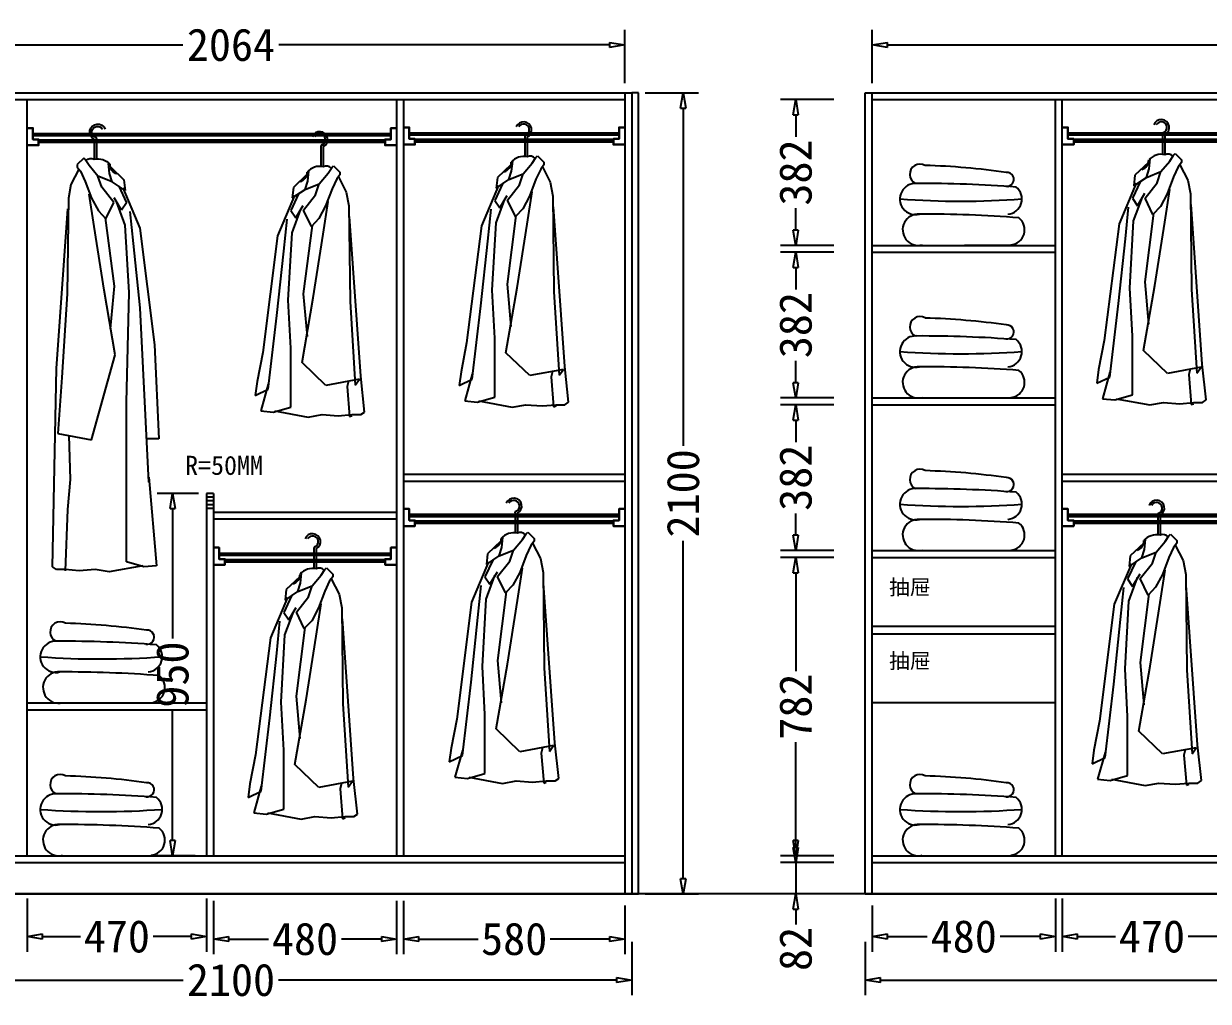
# Model space of a CAD drawing. Header units: millimetres. Extents: x 304407 to 361076, y -1262425 to -1203358.
# Drawn here: x 337509 to 340612, y -1229187 to -1226624 of the extents above; entities that cross this region are included whole.
import ezdxf

# ---------------------------------------------------------------- set-up
doc = ezdxf.new("R2010")
doc.units = ezdxf.units.MM
doc.header["$LTSCALE"] = 20
doc.layers.get('Defpoints').update_dxf_attribs({"color": 250})
for name, color, linetype in [('8', 8, 'Continuous'), ('LAYER10', 11, 'Continuous'), ('LAYER8', 11, 'Continuous'), ('图层3', 4, 'Continuous'), ('墙体', 40, 'Continuous')]:
    doc.layers.add(name, color=color, linetype=linetype)
doc.styles.get("Standard").update_dxf_attribs({"font": 'SimSun.ttf', "height": 85})
doc.styles.add('text', font='SimSun.ttf', dxfattribs={"height": 85})
doc.dimstyles.new('周文晶', dxfattribs={"dimtxt": 70, "dimasz": 40, "dimexe": 40, "dimexo": 30, "dimgap": 10, "dimtad": 0, "dimdec": 0, "dimtxsty": 'Standard', "dimblk": 'CLOSEDBLANK', "dimcen": 200, "dimclrd": 256, "dimclre": 256, "dimadec": 0, "dimazin": 0, "dimtfac": 1, "dimtdec": 0, "dimtmove": 0, "dimatfit": 3, "dimldrblk": 'CLOSEDBLANK', "dimfxl": 100, "dimfxlon": 1, "dimarcsym": 0})

# ---------------------------------------------------------------- blocks, each defined once
blk = doc.blocks.new('_ClosedBlank')
at = {"color": 0, "linetype": 'ByBlock', "lineweight": -2}
for p, q in [((-1, 0.167), (0, 0)), ((-1, 0.167), (-1, -0.167)), ((0, 0), (-1, -0.167))]:
    blk.add_line(p, q, dxfattribs=at)
blk = doc.blocks.new('*D1010')
at = {"lineweight": -2, "transparency": 16777216}
for p, q in [((337517.7, -1228917.2), (337517.7, -1229057.2)), ((337987.7, -1228917.2), (337987.7, -1229057.2)), ((337557.7, -1229017.2), (337657.2, -1229017.2)), ((337947.7, -1229017.2), (337848.1, -1229017.2))]:
    blk.add_line(p, q, dxfattribs=at)
at = {"layer": 'Defpoints', "color": 0, "transparency": 16777216}
for p in [(337517.7, -1226823.6), (337987.7, -1228805.6), (337987.7, -1229017.2)]:
    blk.add_point(p, dxfattribs=at)
at = {"lineweight": -2, "transparency": 16777216, "xscale": 40, "yscale": 40, "zscale": 40, "rotation": 180}
blk.add_blockref('_ClosedBlank', (337517.7, -1229017.2), dxfattribs=at)
at = {"lineweight": -2, "transparency": 16777216, "xscale": 40, "yscale": 40, "zscale": 40}
blk.add_blockref('_ClosedBlank', (337987.7, -1229017.2), dxfattribs=at)
at = {"color": 0, "transparency": 16777216, "insert": (337752.7, -1229017.2), "char_height": 85, "attachment_point": 5}
blk.add_mtext('470', dxfattribs=at)
blk = doc.blocks.new('*D1011')
at = {"lineweight": -2, "transparency": 16777216}
for p, q in [((337019.7, -1226780.2), (337019.7, -1226640.2)), ((339083.7, -1226780.2), (339083.7, -1226640.2)), ((337059.7, -1226680.2), (337926, -1226680.2)), ((339043.7, -1226680.2), (338177.4, -1226680.2))]:
    blk.add_line(p, q, dxfattribs=at)
at = {"layer": 'Defpoints', "color": 0, "transparency": 16777216}
for p in [(339083.7, -1226680.2), (337019.7, -1226823.6), (339083.7, -1226823.6)]:
    blk.add_point(p, dxfattribs=at)
at = {"lineweight": -2, "transparency": 16777216, "xscale": 40, "yscale": 40, "zscale": 40, "rotation": 180}
blk.add_blockref('_ClosedBlank', (337019.7, -1226680.2), dxfattribs=at)
at = {"lineweight": -2, "transparency": 16777216, "xscale": 40, "yscale": 40, "zscale": 40}
blk.add_blockref('_ClosedBlank', (339083.7, -1226680.2), dxfattribs=at)
at = {"color": 0, "transparency": 16777216, "insert": (338051.7, -1226680.2), "char_height": 85, "attachment_point": 5}
blk.add_mtext('2064', dxfattribs=at)
blk = doc.blocks.new('*D1012')
at = {"lineweight": -2, "transparency": 16777216}
for p, q in [((337001.7, -1229031.3), (337001.7, -1229171.3)), ((339101.7, -1229031.3), (339101.7, -1229171.3)), ((337041.7, -1229131.3), (337926.9, -1229131.3)), ((339061.7, -1229131.3), (338176.4, -1229131.3))]:
    blk.add_line(p, q, dxfattribs=at)
at = {"layer": 'Defpoints', "color": 0, "transparency": 16777216}
for p in [(337001.7, -1228905.6), (339101.7, -1228905.6), (339101.7, -1229131.3)]:
    blk.add_point(p, dxfattribs=at)
at = {"lineweight": -2, "transparency": 16777216, "xscale": 40, "yscale": 40, "zscale": 40, "rotation": 180}
blk.add_blockref('_ClosedBlank', (337001.7, -1229131.3), dxfattribs=at)
at = {"lineweight": -2, "transparency": 16777216, "xscale": 40, "yscale": 40, "zscale": 40}
blk.add_blockref('_ClosedBlank', (339101.7, -1229131.3), dxfattribs=at)
at = {"color": 0, "transparency": 16777216, "insert": (338051.7, -1229131.3), "char_height": 85, "attachment_point": 5}
blk.add_mtext('2100', dxfattribs=at)
blk = doc.blocks.new('*D1018')
at = {"lineweight": -2, "transparency": 16777216}
for p, q in [((339136.5, -1226805.6), (339276.5, -1226805.6)), ((339236.5, -1226845.6), (339236.5, -1227730.9)), ((339236.5, -1228865.6), (339236.5, -1227980.4)), ((339136.5, -1228905.6), (339276.5, -1228905.6))]:
    blk.add_line(p, q, dxfattribs=at)
at = {"layer": 'Defpoints', "color": 0, "transparency": 16777216}
for p in [(339101.7, -1226805.6), (339236.5, -1226805.6), (339101.7, -1228905.6)]:
    blk.add_point(p, dxfattribs=at)
at = {"lineweight": -2, "transparency": 16777216, "xscale": 40, "yscale": 40, "zscale": 40}
for p, rotation in [((339236.5, -1226805.6), 90), ((339236.5, -1228905.6), 270)]:
    blk.add_blockref('_ClosedBlank', p, dxfattribs=dict(at, rotation=rotation))
at = {"color": 0, "transparency": 16777216, "insert": (339236.5, -1227855.6), "char_height": 85, "attachment_point": 5, "rotation": 90}
blk.add_mtext('2100', dxfattribs=at)
blk = doc.blocks.new('*D1019')
at = {"lineweight": -2, "transparency": 16777216}
for p, q in [((338503.7, -1228923.8), (338503.7, -1229063.8)), ((339083.7, -1228935.6), (339083.7, -1229063.8)), ((338543.7, -1229023.8), (338699.6, -1229023.8)), ((339043.7, -1229023.8), (338887.7, -1229023.8))]:
    blk.add_line(p, q, dxfattribs=at)
at = {"layer": 'Defpoints', "color": 0, "transparency": 16777216}
for p in [(338503.7, -1228805.6), (339083.7, -1228905.6), (339083.7, -1229023.8)]:
    blk.add_point(p, dxfattribs=at)
at = {"lineweight": -2, "transparency": 16777216, "xscale": 40, "yscale": 40, "zscale": 40, "rotation": 180}
blk.add_blockref('_ClosedBlank', (338503.7, -1229023.8), dxfattribs=at)
at = {"lineweight": -2, "transparency": 16777216, "xscale": 40, "yscale": 40, "zscale": 40}
blk.add_blockref('_ClosedBlank', (339083.7, -1229023.8), dxfattribs=at)
at = {"color": 0, "transparency": 16777216, "insert": (338793.7, -1229023.8), "char_height": 85, "attachment_point": 5}
blk.add_mtext('580', dxfattribs=at)
blk = doc.blocks.new('*D1020')
at = {"lineweight": -2, "transparency": 16777216}
for p, q in [((337966.7, -1227855.6), (337858.7, -1227855.6)), ((337898.7, -1227895.6), (337898.7, -1228235.6)), ((337898.7, -1228765.6), (337898.7, -1228425.6)), ((337957.7, -1228805.6), (337858.7, -1228805.6))]:
    blk.add_line(p, q, dxfattribs=at)
at = {"layer": 'Defpoints', "color": 0, "transparency": 16777216}
for p in [(337996.7, -1227855.6), (337898.7, -1228805.6), (337987.7, -1228805.6)]:
    blk.add_point(p, dxfattribs=at)
at = {"lineweight": -2, "transparency": 16777216, "xscale": 40, "yscale": 40, "zscale": 40}
for p, rotation in [((337898.7, -1227855.6), 90), ((337898.7, -1228805.6), 270)]:
    blk.add_blockref('_ClosedBlank', p, dxfattribs=dict(at, rotation=rotation))
at = {"color": 0, "transparency": 16777216, "insert": (337898.7, -1228330.6), "char_height": 85, "attachment_point": 5, "rotation": 90}
blk.add_mtext('950', dxfattribs=at)
blk = doc.blocks.new('*D1021')
at = {"lineweight": -2, "transparency": 16777216}
for p, q in [((338005.7, -1228923.8), (338005.7, -1229063.8)), ((338485.7, -1228923.8), (338485.7, -1229063.8)), ((338045.7, -1229023.8), (338150.2, -1229023.8)), ((338445.7, -1229023.8), (338341.1, -1229023.8))]:
    blk.add_line(p, q, dxfattribs=at)
at = {"layer": 'Defpoints', "color": 0, "transparency": 16777216}
for p in [(338005.7, -1228805.6), (338485.7, -1228805.6), (338485.7, -1229023.8)]:
    blk.add_point(p, dxfattribs=at)
at = {"lineweight": -2, "transparency": 16777216, "xscale": 40, "yscale": 40, "zscale": 40, "rotation": 180}
blk.add_blockref('_ClosedBlank', (338005.7, -1229023.8), dxfattribs=at)
at = {"lineweight": -2, "transparency": 16777216, "xscale": 40, "yscale": 40, "zscale": 40}
blk.add_blockref('_ClosedBlank', (338485.7, -1229023.8), dxfattribs=at)
at = {"color": 0, "transparency": 16777216, "insert": (338245.7, -1229023.8), "char_height": 85, "attachment_point": 5}
blk.add_mtext('480', dxfattribs=at)
blk = doc.blocks.new('*D1022')
at = {"lineweight": -2, "transparency": 16777216}
for p, q in [((340211.6, -1228917.2), (340211.6, -1229057.2)), ((339731.6, -1228935.6), (339731.6, -1229057.2)), ((339771.6, -1229017.2), (339876.1, -1229017.2)), ((340171.6, -1229017.2), (340067, -1229017.2))]:
    blk.add_line(p, q, dxfattribs=at)
at = {"layer": 'Defpoints', "color": 0, "transparency": 16777216}
for p in [(340211.6, -1228805.6), (339731.6, -1228905.6), (340211.6, -1229017.2)]:
    blk.add_point(p, dxfattribs=at)
at = {"lineweight": -2, "transparency": 16777216, "xscale": 40, "yscale": 40, "zscale": 40, "rotation": 180}
blk.add_blockref('_ClosedBlank', (339731.6, -1229017.2), dxfattribs=at)
at = {"lineweight": -2, "transparency": 16777216, "xscale": 40, "yscale": 40, "zscale": 40}
blk.add_blockref('_ClosedBlank', (340211.6, -1229017.2), dxfattribs=at)
at = {"color": 0, "transparency": 16777216, "insert": (339971.6, -1229017.2), "char_height": 85, "attachment_point": 5}
blk.add_mtext('480', dxfattribs=at)
blk = doc.blocks.new('*D1024')
at = {"lineweight": -2, "transparency": 16777216}
for p, q in [((339731.6, -1226780.2), (339731.6, -1226640.2)), ((341895.6, -1226780.2), (341895.6, -1226640.2)), ((339771.6, -1226680.2), (340687.9, -1226680.2)), ((341855.6, -1226680.2), (340939.3, -1226680.2))]:
    blk.add_line(p, q, dxfattribs=at)
at = {"layer": 'Defpoints', "color": 0, "transparency": 16777216}
for p in [(341895.6, -1226680.2), (339731.6, -1226823.6), (341895.6, -1226823.6)]:
    blk.add_point(p, dxfattribs=at)
at = {"lineweight": -2, "transparency": 16777216, "xscale": 40, "yscale": 40, "zscale": 40, "rotation": 180}
blk.add_blockref('_ClosedBlank', (339731.6, -1226680.2), dxfattribs=at)
at = {"lineweight": -2, "transparency": 16777216, "xscale": 40, "yscale": 40, "zscale": 40}
blk.add_blockref('_ClosedBlank', (341895.6, -1226680.2), dxfattribs=at)
at = {"color": 0, "transparency": 16777216, "insert": (340813.6, -1226680.2), "char_height": 85, "attachment_point": 5}
blk.add_mtext('2164', dxfattribs=at)
blk = doc.blocks.new('*D1025')
at = {"lineweight": -2, "transparency": 16777216}
for p, q in [((339713.6, -1229031.3), (339713.6, -1229171.3)), ((341913.6, -1229031.3), (341913.6, -1229171.3)), ((339753.6, -1229131.3), (340688.8, -1229131.3)), ((341873.6, -1229131.3), (340938.3, -1229131.3))]:
    blk.add_line(p, q, dxfattribs=at)
at = {"layer": 'Defpoints', "color": 0, "transparency": 16777216}
for p in [(339713.6, -1228905.6), (341913.6, -1228905.6), (341913.6, -1229131.3)]:
    blk.add_point(p, dxfattribs=at)
at = {"lineweight": -2, "transparency": 16777216, "xscale": 40, "yscale": 40, "zscale": 40, "rotation": 180}
blk.add_blockref('_ClosedBlank', (339713.6, -1229131.3), dxfattribs=at)
at = {"lineweight": -2, "transparency": 16777216, "xscale": 40, "yscale": 40, "zscale": 40}
blk.add_blockref('_ClosedBlank', (341913.6, -1229131.3), dxfattribs=at)
at = {"color": 0, "transparency": 16777216, "insert": (340813.6, -1229131.3), "char_height": 85, "attachment_point": 5}
blk.add_mtext('2200', dxfattribs=at)
blk = doc.blocks.new('*D1029')
at = {"lineweight": -2, "transparency": 16777216}
for p, q in [((339531.3, -1228783.6), (339531.3, -1228743.6)), ((339631.3, -1228823.6), (339491.3, -1228823.6)), ((339531.3, -1228823.6), (339531.3, -1228905.6)), ((339631.3, -1228905.6), (339491.3, -1228905.6)), ((339531.3, -1228945.6), (339531.3, -1228985.6))]:
    blk.add_line(p, q, dxfattribs=at)
at = {"layer": 'Defpoints', "color": 0, "transparency": 16777216}
for p in [(339531.3, -1228823.6), (339731.6, -1228823.6), (339713.6, -1228905.6)]:
    blk.add_point(p, dxfattribs=at)
at = {"lineweight": -2, "transparency": 16777216, "xscale": 40, "yscale": 40, "zscale": 40}
for p, rotation in [((339531.3, -1228823.6), 270), ((339531.3, -1228905.6), 90)]:
    blk.add_blockref('_ClosedBlank', p, dxfattribs=dict(at, rotation=rotation))
at = {"color": 0, "transparency": 16777216, "insert": (339531.3, -1229049.7), "char_height": 85, "attachment_point": 5, "rotation": 90}
blk.add_mtext('82', dxfattribs=at)
blk = doc.blocks.new('*D1030')
at = {"lineweight": -2, "transparency": 16777216}
for p, q in [((339631.3, -1228023.6), (339491.3, -1228023.6)), ((339531.3, -1228063.6), (339531.3, -1228321.5)), ((339531.3, -1228765.6), (339531.3, -1228507.7)), ((339631.3, -1228805.6), (339491.3, -1228805.6))]:
    blk.add_line(p, q, dxfattribs=at)
at = {"layer": 'Defpoints', "color": 0, "transparency": 16777216}
for p in [(339531.3, -1228023.6), (339731.6, -1228023.6), (339731.6, -1228805.6)]:
    blk.add_point(p, dxfattribs=at)
at = {"lineweight": -2, "transparency": 16777216, "xscale": 40, "yscale": 40, "zscale": 40}
for p, rotation in [((339531.3, -1228023.6), 90), ((339531.3, -1228805.6), 270)]:
    blk.add_blockref('_ClosedBlank', p, dxfattribs=dict(at, rotation=rotation))
at = {"color": 0, "transparency": 16777216, "insert": (339531.3, -1228414.6), "char_height": 85, "attachment_point": 5, "rotation": 90}
blk.add_mtext('782', dxfattribs=at)
blk = doc.blocks.new('*D1031')
at = {"lineweight": -2, "transparency": 16777216}
for p, q in [((339631.3, -1227623.6), (339491.3, -1227623.6)), ((339531.3, -1227663.6), (339531.3, -1227721.3)), ((339531.3, -1227965.6), (339531.3, -1227908)), ((339631.3, -1228005.6), (339491.3, -1228005.6))]:
    blk.add_line(p, q, dxfattribs=at)
at = {"layer": 'Defpoints', "color": 0, "transparency": 16777216}
for p in [(339531.3, -1227623.6), (339731.6, -1227623.6), (339731.6, -1228005.6)]:
    blk.add_point(p, dxfattribs=at)
at = {"lineweight": -2, "transparency": 16777216, "xscale": 40, "yscale": 40, "zscale": 40}
for p, rotation in [((339531.3, -1227623.6), 90), ((339531.3, -1228005.6), 270)]:
    blk.add_blockref('_ClosedBlank', p, dxfattribs=dict(at, rotation=rotation))
at = {"color": 0, "transparency": 16777216, "insert": (339531.3, -1227814.6), "char_height": 85, "attachment_point": 5, "rotation": 90}
blk.add_mtext('382', dxfattribs=at)
blk = doc.blocks.new('*D1032')
at = {"lineweight": -2, "transparency": 16777216}
for p, q in [((339631.3, -1227223.6), (339491.3, -1227223.6)), ((339531.3, -1227263.6), (339531.3, -1227321.3)), ((339531.3, -1227565.6), (339531.3, -1227508)), ((339631.3, -1227605.6), (339491.3, -1227605.6))]:
    blk.add_line(p, q, dxfattribs=at)
at = {"layer": 'Defpoints', "color": 0, "transparency": 16777216}
for p in [(339531.3, -1227223.6), (339731.6, -1227223.6), (339731.6, -1227605.6)]:
    blk.add_point(p, dxfattribs=at)
at = {"lineweight": -2, "transparency": 16777216, "xscale": 40, "yscale": 40, "zscale": 40}
for p, rotation in [((339531.3, -1227223.6), 90), ((339531.3, -1227605.6), 270)]:
    blk.add_blockref('_ClosedBlank', p, dxfattribs=dict(at, rotation=rotation))
at = {"color": 0, "transparency": 16777216, "insert": (339531.3, -1227414.6), "char_height": 85, "attachment_point": 5, "rotation": 90}
blk.add_mtext('382', dxfattribs=at)
blk = doc.blocks.new('*D1033')
at = {"lineweight": -2, "transparency": 16777216}
for p, q in [((339631.3, -1226823.6), (339491.3, -1226823.6)), ((339531.3, -1226863.6), (339531.3, -1226921.3)), ((339531.3, -1227165.6), (339531.3, -1227108)), ((339631.3, -1227205.6), (339491.3, -1227205.6))]:
    blk.add_line(p, q, dxfattribs=at)
at = {"layer": 'Defpoints', "color": 0, "transparency": 16777216}
for p in [(339531.3, -1226823.6), (339731.6, -1226823.6), (339731.6, -1227205.6)]:
    blk.add_point(p, dxfattribs=at)
at = {"lineweight": -2, "transparency": 16777216, "xscale": 40, "yscale": 40, "zscale": 40}
for p, rotation in [((339531.3, -1226823.6), 90), ((339531.3, -1227205.6), 270)]:
    blk.add_blockref('_ClosedBlank', p, dxfattribs=dict(at, rotation=rotation))
at = {"color": 0, "transparency": 16777216, "insert": (339531.3, -1227014.6), "char_height": 85, "attachment_point": 5, "rotation": 90}
blk.add_mtext('382', dxfattribs=at)
blk = doc.blocks.new('*D1168')
at = {"lineweight": -2, "transparency": 16777216}
for p, q in [((340229.6, -1228917.2), (340229.6, -1229057.2)), ((340699.6, -1228917.2), (340699.6, -1229057.2)), ((340269.6, -1229017.2), (340369.1, -1229017.2)), ((340659.6, -1229017.2), (340560, -1229017.2))]:
    blk.add_line(p, q, dxfattribs=at)
at = {"layer": 'Defpoints', "color": 0, "transparency": 16777216}
for p in [(340229.6, -1228805.6), (340699.6, -1228805.6), (340699.6, -1229017.2)]:
    blk.add_point(p, dxfattribs=at)
at = {"lineweight": -2, "transparency": 16777216, "xscale": 40, "yscale": 40, "zscale": 40, "rotation": 180}
blk.add_blockref('_ClosedBlank', (340229.6, -1229017.2), dxfattribs=at)
at = {"lineweight": -2, "transparency": 16777216, "xscale": 40, "yscale": 40, "zscale": 40}
blk.add_blockref('_ClosedBlank', (340699.6, -1229017.2), dxfattribs=at)
at = {"color": 0, "transparency": 16777216, "insert": (340464.6, -1229017.2), "char_height": 85, "attachment_point": 5}
blk.add_mtext('470', dxfattribs=at)
blk = doc.blocks.new('A$C1C5764E0')
at = {"layer": '8'}
for p, q in [((172.3, 708.4), (172.3, 657.4)), ((178.3, 708.4), (178.3, 657.4)), ((191.5, 639.3), (201.2, 654.6)), ((201.2, 654.6), (205.3, 658.7)), ((205.3, 658.7), (222, 642.1)), ((135.3, 635.3), (99.9, 601.9)), ((137.4, 618.5), (140.1, 644.9)), ((167.9, 611.6), (191.5, 639.3)), ((213.6, 624.1), (201.2, 597.8)), ((222, 635.2), (213.6, 624.1)), ((217.8, 629.6), (238.6, 589.4)), ((222, 642.1), (222, 635.2)), ((99.9, 601.9), (97.1, 574.2)), ((97.1, 574.2), (130.4, 596.4)), ((130.4, 596.4), (137.4, 618.5)), ((130.4, 596.4), (167.9, 611.6)), ((158.2, 582.5), (167.9, 611.6)), ((201.2, 597.8), (184.5, 553.4)), ((103, 580.9), (58.4, 475.1)), ((113.7, 585.2), (93.2, 541.7)), ((126.3, 542.3), (158.2, 582.5)), ((178.3, 479.5), (191.3, 564.6)), ((238.6, 589.4), (245.5, 553.4)), ((93.2, 541.7), (106.3, 522.1)), ((96.5, 482.8), (119.4, 544.9)), ((106.3, 522.1), (125.9, 554.7)), ((147.1, 499.3), (126.3, 542.3)), ((184.5, 553.4), (166.5, 520.1)), ((245.5, 553.4), (248.3, 302.5)), ((75, 435), (83.4, 518.8)), ((148.8, 502.4), (125.9, 322.6)), ((166.5, 520.1), (147.1, 499.3)), ((276.4, 106.8), (247, 525.3)), ((58.4, 475.1), (19.5, 168.8)), ((86.6, 306.3), (96.5, 482.8)), ((152.1, 312.8), (178.3, 479.5)), ((57, 265.8), (75, 435)), ((122.6, 142.8), (152.1, 312.8)), ((125.9, 322.6), (135.7, 211.4)), ((93.2, 180.9), (86.6, 306.3)), ((248.3, 302.5), (262.2, 83.5)), ((34.3, 73.1), (57, 265.8)), ((19.5, 168.8), (4.8, 92.7)), ((93.2, 26.2), (93.2, 180.9)), ((184.8, 82.8), (122.6, 142.8)), ((273.1, 99.1), (184.8, 82.8)), ((244.2, 93.8), (240.9, 79.6)), ((262.2, 83.5), (273.1, 99.1)), ((286.7, 13.1), (276.4, 106.8)), ((4.8, 92.7), (0, 56.7)), ((0, 56.7), (34.3, 73.1)), ((34.3, 86.2), (14.7, 16.3)), ((240.9, 79.6), (247.4, 1.1)), ((14.7, 16.3), (47.4, 13.1)), ((47.4, 13.1), (93.2, 26.2)), ((50.7, 16.3), (139, 0)), ((139, 0), (175, 6.5)), ((175, 6.5), (217.5, 3.3)), ((217.5, 3.3), (253.5, 6.5)), ((247.4, 1.1), (254, 3.3)), ((253.5, 6.5), (276.9, 6.5)), ((276.9, 6.5), (286.7, 13.1))]:
    blk.add_line(p, q, dxfattribs=at)
for centre, radius, start, end in [((168.9, 727.1), 20.9, 296.6338, 159.5285), ((168.9, 727.1), 14.9, 296.6338, 150.6175), ((175.9, 709.9), 3.91, 94.6712, 201.9626), ((168.9, 613.1), 43.9, 77.6993, 138.5966), ((186.2, 639.8), 18, 42.48, 116.3392), ((110.9, 641.2), 25.1, 286.2636, 2.0248)]:
    blk.add_arc(centre, radius, start, end, dxfattribs=at)
blk = doc.blocks.new('A$C4F477F88')
at = {"layer": 'LAYER10'}
blk.add_blockref('A$C1C5764E0', (0, 0), dxfattribs=at)
blk = doc.blocks.new('A$C5E603B19')
at = {"layer": 'LAYER8'}
blk.add_blockref('A$C4F477F88', (0, 0), dxfattribs=at)
blk = doc.blocks.new('A$C1B0A679D')
at = {"layer": '图层3'}
blk.add_blockref('A$C5E603B19', (0, 0), dxfattribs=at)
blk = doc.blocks.new('A$C52EB379C')
at = {"layer": '8'}
for p, q in [((163.3, 1134.6), (163.3, 1083.5)), ((169.3, 1134.6), (169.3, 1083.5)), ((126.4, 1061.5), (91, 1028.1)), ((128.4, 1044.7), (131.2, 1071)), ((159, 1037.8), (182.5, 1065.5)), ((182.5, 1065.5), (192.3, 1080.7)), ((192.3, 1080.7), (196.4, 1084.9)), ((196.4, 1084.9), (213.1, 1068.3)), ((213.1, 1061.3), (204.7, 1050.2)), ((208.9, 1055.8), (229.7, 1015.6)), ((213.1, 1068.3), (213.1, 1061.3)), ((91, 1028.1), (88.2, 1000.3)), ((121.5, 1022.5), (128.4, 1044.7)), ((121.5, 1022.5), (159, 1037.8)), ((149.3, 1008.7), (159, 1037.8)), ((204.7, 1050.2), (192.3, 1023.9)), ((94.1, 1007.1), (49.5, 901.3)), ((104.8, 1011.4), (84.3, 967.8)), ((88.2, 1000.3), (121.5, 1022.5)), ((117.4, 968.5), (149.3, 1008.7)), ((192.3, 1023.9), (175.6, 979.5)), ((229.7, 1015.6), (236.6, 979.5)), ((84.3, 967.8), (97.4, 948.2)), ((87.6, 909), (110.5, 971.1)), ((97.4, 948.2), (117, 980.9)), ((138.2, 925.5), (117.4, 968.5)), ((175.6, 979.5), (157.6, 946.3)), ((169.3, 905.7), (182.4, 990.7)), ((236.6, 979.5), (239.4, 728.7)), ((66.1, 861.1), (74.5, 944.9)), ((157.6, 946.3), (138.2, 925.5)), ((267.5, 533), (238.1, 951.5)), ((49.5, 901.3), (10.6, 595)), ((77.7, 732.4), (87.6, 909)), ((139.9, 928.6), (117, 748.8)), ((143.2, 738.9), (169.3, 905.7)), ((48.1, 692), (66.1, 861.1)), ((117, 748.8), (126.8, 637.6)), ((84.3, 444.7), (77.7, 732.4)), ((113.7, 568.9), (143.2, 738.9)), ((239.4, 728.7), (253.3, 509.7)), ((25.4, 235.4), (48.1, 692)), ((10.6, 595), (0, 349)), ((175.9, 346.6), (113.7, 568.9)), ((277.8, 13.1), (267.5, 533)), ((253.3, 509.7), (264.2, 362.9)), ((84.3, 26.2), (84.3, 444.7)), ((0, 349), (31, 349)), ((264.2, 362.9), (175.9, 346.6)), ((235.3, 357.6), (232, 242)), ((25.4, 248.5), (5.8, 16.3)), ((232, 242), (238.5, 163.5)), ((238.5, 163.5), (245.1, 3.3)), ((5.8, 16.3), (38.5, 13.1)), ((38.5, 13.1), (84.3, 26.2)), ((41.7, 16.3), (130.1, 0)), ((130.1, 0), (166.1, 6.5)), ((166.1, 6.5), (208.6, 3.3)), ((208.6, 3.3), (244.6, 6.5)), ((244.6, 6.5), (268, 6.5)), ((268, 6.5), (277.8, 13.1))]:
    blk.add_line(p, q, dxfattribs=at)
for centre, radius, start, end in [((160, 1153.2), 20.9, 296.6338, 159.5285), ((160, 1153.2), 14.9, 296.6338, 150.6175), ((167, 1136), 3.91, 94.6712, 201.9626), ((102, 1067.4), 25.1, 286.2636, 2.0248), ((160, 1039.2), 43.9, 77.6993, 138.5966), ((177.3, 1066), 18, 42.48, 116.3392)]:
    blk.add_arc(centre, radius, start, end, dxfattribs=at)
blk = doc.blocks.new('A$C05785CA5')
at = {"layer": 'LAYER10'}
blk.add_blockref('A$C52EB379C', (0, 0), dxfattribs=at)
blk = doc.blocks.new('A$C100967EE')
at = {"layer": 'LAYER10'}
blk.add_blockref('A$C05785CA5', (0, 0), dxfattribs=at)
blk = doc.blocks.new('A$C65D30603')
at = {"layer": 'LAYER8'}
blk.add_blockref('A$C100967EE', (0, 0), dxfattribs=at)
blk = doc.blocks.new('A$C50CE712E')
at = {"layer": '图层3'}
blk.add_blockref('A$C65D30603', (0, 0), dxfattribs=at)
blk = doc.blocks.new('A$C11F00F61')
at = {"color": 8}
blk.add_line((48.2, 0), (290.3, 1.2), dxfattribs=at)
at = {"layer": '墙体', "color": 8}
for centre, radius, start, end in [((52.6, 186.6), 26.7, 59.8021, 244.0801), ((9.8, -1698.7), 1909.1, 81.8981, 88.3112), ((280.3, 173), 18.4, 260.1551, 94.4157), ((41, 121.6), 41, 86.0834, 284.0988), ((53.8, -3125.6), 3288.1, 85.6244, 90.1755), ((279.7, 121.7), 40, 274.9406, 51.3165), ((159.2, 2329.1), 2213.2, 265.8756, 274.159), ((48.2, 41), 41, 86.0834, 284.0988), ((61, -3206.2), 3288.1, 85.6244, 90.1755), ((286.9, 41.1), 40, 274.9406, 51.3165)]:
    blk.add_arc(centre, radius, start, end, dxfattribs=at)

msp = doc.modelspace()

# ---------------------------------------------------------------- linework, layer by layer
for p, q in [((337001.7, -1226805.6), (339101.7, -1226805.6)), ((337019.7, -1226823.6), (339083.7, -1226823.6)), ((337517.7, -1228805.6), (337517.7, -1226823.6)), ((338485.7, -1226823.6), (338485.7, -1228805.6)), ((338503.7, -1226823.6), (338503.7, -1228805.6)), ((339083.7, -1226805.6), (339083.7, -1228905.6)), ((339101.7, -1226805.6), (339101.7, -1228905.6)), ((339119.7, -1226805.6), (339101.7, -1226805.6)), ((339119.7, -1228905.6), (339119.7, -1226805.6)), ((339713.6, -1228905.6), (339713.6, -1226805.6)), ((339713.6, -1226805.6), (341913.6, -1226805.6)), ((339731.6, -1228905.6), (339731.6, -1226805.6)), ((339731.6, -1226823.6), (341895.6, -1226823.6)), ((340211.6, -1228805.6), (340211.6, -1226823.6)), ((340229.6, -1228805.6), (340229.6, -1226823.6)), ((339731.6, -1227205.6), (340211.6, -1227205.6)), ((339731.6, -1227223.6), (340211.6, -1227223.6)), ((339731.6, -1227605.6), (340211.6, -1227605.6)), ((339731.6, -1227623.6), (340211.6, -1227623.6)), ((338503.7, -1227805.6), (339083.7, -1227805.6)), ((340229.6, -1227805.6), (340699.6, -1227805.6)), ((338503.7, -1227823.6), (339083.7, -1227823.6)), ((340229.6, -1227823.6), (340699.6, -1227823.6)), ((337987.7, -1227855.6), (337987.7, -1228805.6)), ((338005.7, -1227855.6), (337987.7, -1227855.6)), ((338005.7, -1227865.6), (337987.7, -1227865.6)), ((338005.7, -1227875.6), (337987.7, -1227875.6)), ((338005.7, -1227855.6), (338005.7, -1228805.6)), ((338005.7, -1227885.6), (337987.7, -1227885.6)), ((338005.7, -1227895.6), (337987.7, -1227895.6)), ((338485.7, -1227905.6), (338005.7, -1227905.6)), ((338485.7, -1227923.6), (338005.7, -1227923.6)), ((339731.6, -1228005.6), (340211.6, -1228005.6)), ((339731.6, -1228023.6), (340211.6, -1228023.6)), ((339731.6, -1228203.6), (340211.6, -1228203.6)), ((339731.6, -1228223.6), (340211.6, -1228223.6)), ((337987.7, -1228405.6), (337517.7, -1228405.6)), ((339731.6, -1228403.6), (340211.6, -1228403.6)), ((337987.7, -1228423.6), (337517.7, -1228423.6)), ((337019.7, -1228805.6), (339083.7, -1228805.6)), ((339731.6, -1228805.6), (341895.6, -1228805.6)), ((337019.7, -1228823.6), (339083.7, -1228823.6)), ((339731.6, -1228823.6), (341895.6, -1228823.6)), ((337001.7, -1228905.6), (339101.7, -1228905.6)), ((339101.7, -1228905.6), (339119.7, -1228905.6)), ((339713.6, -1228905.6), (341913.6, -1228905.6))]:
    msp.add_line(p, q)
at = {"color": 8}
msp.add_line((361075.9, -1228905.6), (304407.4, -1228905.6), dxfattribs=at)
msp.add_line((361075.9, -1228905.6), (304407.4, -1228905.6), dxfattribs=at)
at = {"lineweight": 30}
for points in [[(337517.7, -1226897.9), (337532.7, -1226897.9), (337532.7, -1226927.9), (337547.7, -1226927.9), (337547.7, -1226942.9), (337517.7, -1226942.9)], [(338470.7, -1226912.9), (337532.7, -1226912.9)], [(338485.7, -1226897.9), (338470.7, -1226897.9), (338470.7, -1226927.9), (338455.7, -1226927.9), (338455.7, -1226942.9), (338485.7, -1226942.9)], [(338503.7, -1226896.3), (338518.7, -1226896.3), (338518.7, -1226926.3), (338533.7, -1226926.3), (338533.7, -1226941.3), (338503.7, -1226941.3)], [(339068.7, -1226911.3), (338518.7, -1226911.3)], [(339068.7, -1226915.8), (338518.7, -1226915.8)], [(339083.7, -1226896.3), (339068.7, -1226896.3), (339068.7, -1226926.3), (339053.7, -1226926.3), (339053.7, -1226941.3), (339083.7, -1226941.3)], [(340229.6, -1226896.3), (340244.6, -1226896.3), (340244.6, -1226926.3), (340259.6, -1226926.3), (340259.6, -1226941.3), (340229.6, -1226941.3)], [(340684.6, -1226911.3), (340244.6, -1226911.3)], [(340684.6, -1226915.8), (340244.6, -1226915.8)], [(338470.7, -1226917.5), (337532.7, -1226917.5)], [(338455.7, -1226930), (337547.7, -1226930)], [(338455.7, -1226935.4), (337547.7, -1226935.4)], [(339053.7, -1226928.3), (338533.7, -1226928.3)], [(339053.7, -1226933.8), (338533.7, -1226933.8)], [(340669.6, -1226928.3), (340259.6, -1226928.3)], [(340669.6, -1226933.8), (340259.6, -1226933.8)], [(338503.7, -1227896.3), (338518.7, -1227896.3), (338518.7, -1227926.3), (338533.7, -1227926.3), (338533.7, -1227941.3), (338503.7, -1227941.3)], [(339083.7, -1227896.3), (339068.7, -1227896.3), (339068.7, -1227926.3), (339053.7, -1227926.3), (339053.7, -1227941.3), (339083.7, -1227941.3)], [(340229.6, -1227896.3), (340244.6, -1227896.3), (340244.6, -1227926.3), (340259.6, -1227926.3), (340259.6, -1227941.3), (340229.6, -1227941.3)], [(339068.7, -1227911.3), (338518.7, -1227911.3)], [(339068.7, -1227915.8), (338518.7, -1227915.8)], [(339053.7, -1227928.3), (338533.7, -1227928.3)], [(339053.7, -1227933.8), (338533.7, -1227933.8)], [(340684.6, -1227911.3), (340244.6, -1227911.3)], [(340684.6, -1227915.8), (340244.6, -1227915.8)], [(340669.6, -1227928.3), (340259.6, -1227928.3)], [(340669.6, -1227933.8), (340259.6, -1227933.8)], [(338005.7, -1227997.9), (338020.7, -1227997.9), (338020.7, -1228027.9), (338035.7, -1228027.9), (338035.7, -1228042.9), (338005.7, -1228042.9)], [(338485.7, -1227997.9), (338470.7, -1227997.9), (338470.7, -1228027.9), (338455.7, -1228027.9), (338455.7, -1228042.9), (338485.7, -1228042.9)], [(338470.7, -1228012.9), (338020.7, -1228012.9)], [(338470.7, -1228017.5), (338020.7, -1228017.5)], [(338455.7, -1228030), (338035.7, -1228030)], [(338455.7, -1228035.4), (338035.7, -1228035.4)]]:
    msp.add_lwpolyline(points, dxfattribs=at)

# ---------------------------------------------------------------- block references
for name, p in [('A$C1B0A679D', (338649.7, -1227629.6)), ('A$C1B0A679D', (340320.2, -1227623.8)), ('A$C1B0A679D', (338115.3, -1227655.5)), ('A$C11F00F61', (339804.3, -1227205.6)), ('A$C11F00F61', (339804.3, -1227605.6)), ('A$C11F00F61', (339804.3, -1228005.6)), ('A$C1B0A679D', (338623.8, -1228616)), ('A$C1B0A679D', (340307.7, -1228621.4)), ('A$C1B0A679D', (338096.7, -1228709.4)), ('A$C11F00F61', (337551.9, -1228405.6)), ('A$C11F00F61', (337551.9, -1228805.6)), ('A$C11F00F61', (339804.3, -1228805.6))]:
    msp.add_blockref(name, p)
at = {"xscale": -1}
msp.add_blockref('A$C50CE712E', (337862.3, -1228061.6), dxfattribs=at)

# ---------------------------------------------------------------- texts
at = {"attachment_point": 1, "style": 'text'}
for s, insert, char_height, width in [('R=50MM', (337931.5, -1227757.1), 50, 419.038), ('抽屉', (339775.9, -1228081.3), 40, 305.609), ('抽屉', (339775.9, -1228274.6), 40, 305.609)]:
    msp.add_mtext(s, dxfattribs=dict(at, insert=insert, char_height=char_height, width=width))

# ---------------------------------------------------------------- dimensions: what is measured, and where the dimension line sits
for base, p1, p2, picture, middle in [((339083.7, -1226680.2), (337019.7, -1226823.6), (339083.7, -1226823.6), '*D1011', (338051.7, -1226680.2)), ((341895.6, -1226680.2), (339731.6, -1226823.6), (341895.6, -1226823.6), '*D1024', (340813.6, -1226680.2)), ((337987.7, -1229017.2), (337517.7, -1226823.6), (337987.7, -1228805.6), '*D1010', (337752.7, -1229017.2)), ((338485.7, -1229023.8), (338005.7, -1228805.6), (338485.7, -1228805.6), '*D1021', (338245.7, -1229023.8)), ((339083.7, -1229023.8), (338503.7, -1228805.6), (339083.7, -1228905.6), '*D1019', (338793.7, -1229023.8)), ((340211.6, -1229017.2), (339731.6, -1228905.6), (340211.6, -1228805.6), '*D1022', (339971.6, -1229017.2)), ((340699.6, -1229017.2), (340229.6, -1228805.6), (340699.6, -1228805.6), '*D1168', (340464.6, -1229017.2)), ((339101.7, -1229131.3), (337001.7, -1228905.6), (339101.7, -1228905.6), '*D1012', (338051.7, -1229131.3)), ((341913.6, -1229131.3), (339713.6, -1228905.6), (341913.6, -1228905.6), '*D1025', (340813.6, -1229131.3))]:
    dim = msp.add_linear_dim(base=base, p1=p1, p2=p2, dimstyle='周文晶')
    dim.commit()
    dim.dimension.update_dxf_attribs({"geometry": picture, "text_midpoint": middle})
for base, p1, p2, angle, picture, middle in [((339236.5, -1226805.6), (339101.7, -1228905.6), (339101.7, -1226805.6), 90, '*D1018', (339236.5, -1227855.6)), ((339531.3, -1226823.6), (339731.6, -1227205.6), (339731.6, -1226823.6), 270, '*D1033', (339531.3, -1227014.6)), ((339531.3, -1227223.6), (339731.6, -1227605.6), (339731.6, -1227223.6), 270, '*D1032', (339531.3, -1227414.6)), ((339531.3, -1227623.6), (339731.6, -1228005.6), (339731.6, -1227623.6), 270, '*D1031', (339531.3, -1227814.6)), ((337898.7, -1228805.6), (337996.7, -1227855.6), (337987.7, -1228805.6), 90, '*D1020', (337898.7, -1228330.6)), ((339531.3, -1228023.6), (339731.6, -1228805.6), (339731.6, -1228023.6), 270, '*D1030', (339531.3, -1228414.6))]:
    dim = msp.add_linear_dim(base=base, p1=p1, p2=p2, angle=angle, dimstyle='周文晶')
    dim.commit()
    dim.dimension.update_dxf_attribs({"geometry": picture, "text_midpoint": middle})
dim = msp.add_linear_dim(base=(339531.3, -1228823.6), p1=(339713.6, -1228905.6), p2=(339731.6, -1228823.6), angle=270, dimstyle='周文晶')
dim.commit()
dim.dimension.update_dxf_attribs({"geometry": '*D1029', "text_midpoint": (339531.3, -1229049.7), "dimtype": 128})

doc.saveas('drawing.dxf')
